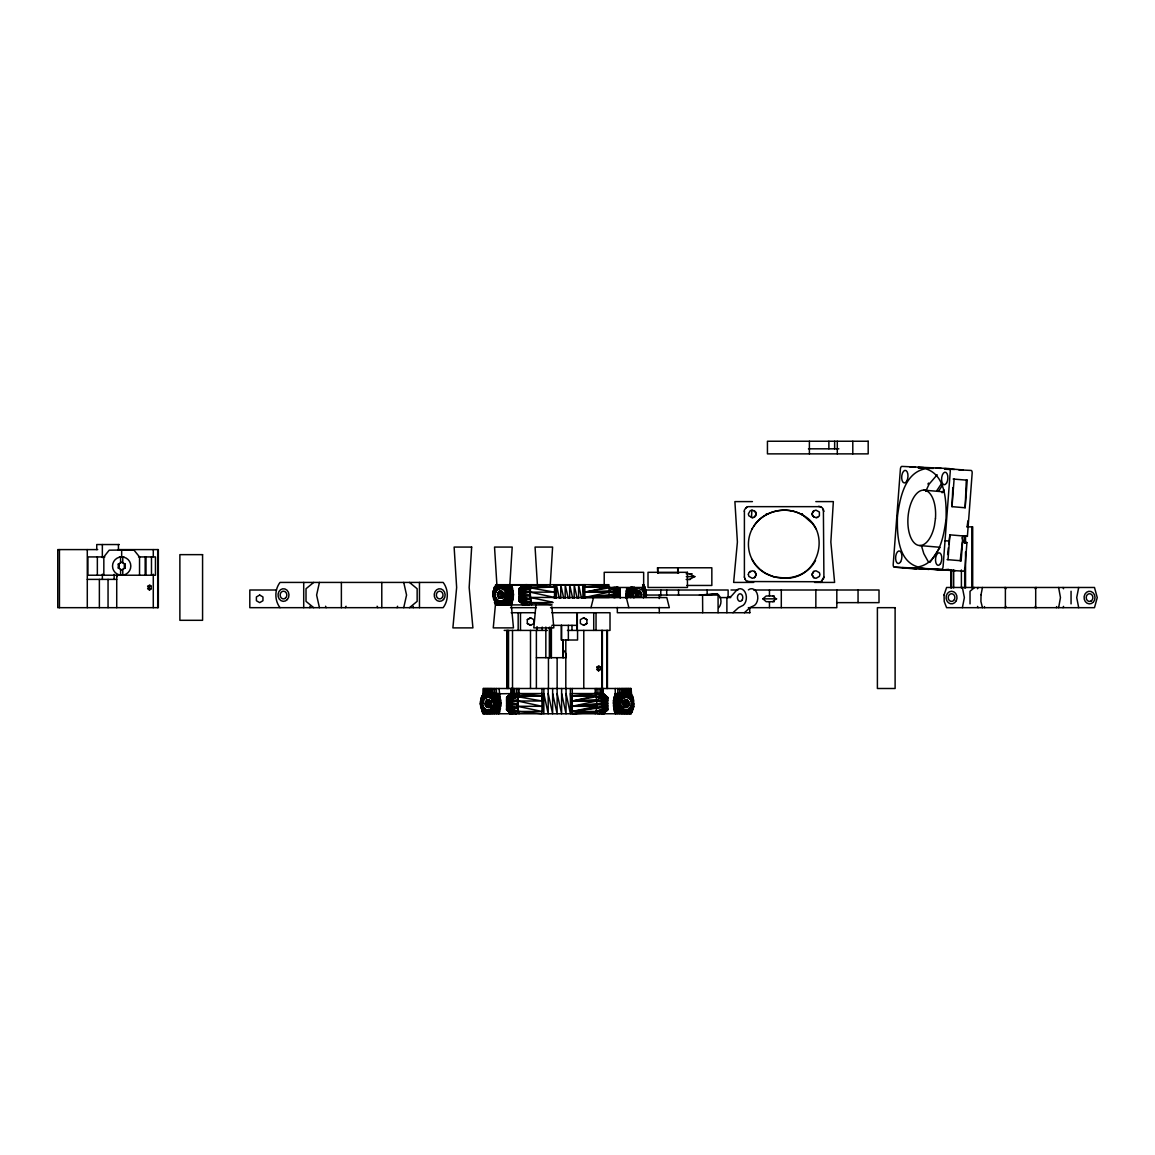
<?xml version="1.0" encoding="UTF-8"?>
<svg xmlns="http://www.w3.org/2000/svg" width="1155" height="1155" viewBox="0 0 1155 1155"><rect width="100%" height="100%" fill="white"/><g stroke="black" fill="none" stroke-linecap="round" stroke-linejoin="round"><path stroke-width="1.5" d="M822.432 580.532L820.541 582.423L823.905 577.067L823.385 509.283M484.234 713.761L484.263 708.116C479.152 703.222 486.63 693.231 491.987 699.194C497.098 704.088 489.619 714.079 484.263 708.116L482.559 712.635L483.382 706.802L481.13 708.694L482.848 705.286L480.509 704.795L480.812 699.699L483.165 693.549L483.165 688.495L631.078 688.495C631.496 694.4 634.225 715.292 622.256 708.116C616.366 702.384 626.66 692.293 630.861 700.493L632.218 695.671L631.078 693.549L615.269 693.549L613.449 700.695L613.911 709.56L615.269 713.761L622.256 708.116L617.81 713.761L623.397 709.127L621.26 713.761L624.711 709.748L623.816 713.761L626.126 709.964L625.952 713.761L627.54 709.748L627.916 713.761L628.854 709.127L629.157 713.761L629.995 708.116L631.684 712.635L630.861 706.802L633.113 708.694C634.976 705.46 632.074 686.315 631.41 702.023L633.445 699.699L631.597 703.655L633.734 704.795L631.41 705.286L633.113 708.694M496.78 604.902L496.809 599.272C491.712 594.363 499.191 584.372 504.547 590.335C509.644 595.229 502.165 605.22 496.809 599.272L495.105 603.776L495.943 597.958L493.69 599.849L495.394 596.428L493.055 595.937L493.185 592.154L495.726 584.704L608.945 584.704L609.176 597.438L584.834 597.438L609.176 592.154L584.834 592.154L608.425 587L584.834 587L607.761 584.704L608.425 586.812L620.192 591.649L614.648 587.678M630.024 688.495L629.995 699.194L628.652 688.495M642.555 587.52L644.144 594.796L643.407 597.958M536.382 657.686L565.806 657.686L565.676 653.499A7.175 7.175 0 0 0 563.236 650.106M643.624 584.704L643.407 591.649L644.779 586.812L643.624 584.704L642.57 584.704M517.859 688.495C519.274 696.97 515.491 705.402 519.043 713.761M528.875 604.902L519.158 599.272L531.242 603.776L528.875 604.902L519.158 600.268L525.684 604.902L519.158 600.903L523.778 604.902L519.158 601.12L519.158 588.487L523.98 584.704L519.158 588.704L524.875 584.704L519.158 589.339L526.781 584.704L519.158 590.335L530.405 584.704L529.755 594.796L531.589 604.902M596.399 688.495C595.07 696.97 598.723 705.474 595.215 713.761M480.509 704.795L482.66 703.655L480.812 699.699L482.848 702.023L482.025 695.671L483.382 700.493L483.627 688.495M493.055 595.937L495.206 594.796L493.358 590.855L495.394 593.165L494.571 586.812L495.943 591.649L496.188 584.704L496.809 590.335L498.152 584.704L497.935 589.339L499.956 584.704L499.263 588.704L501.876 584.704L500.678 588.487L504.158 584.704L502.093 588.704L507.247 584.704L503.407 589.339L511.636 584.95L527.214 584.704L525.684 584.704L519.158 589.339L522.161 587.996M572.274 688.495L572.274 713.761L595.879 711.639L607.631 706.802L596.745 707.596L607.631 705.286L596.861 704.795L596.745 707.596L572.274 711.451L595.865 711.451L572.274 713.761L570.397 693.549M953.164 479.036L967.226 480.191L965.147 507.767L952.009 506.655L952.803 487.67M965.147 507.767L966.287 480.148L967.226 480.191M487.41 688.495L487.41 693.549L485.389 698.183L485.605 688.495M748.339 574.468L748.859 576.432L752.295 578.323L755.038 577.24L756.28 574.439M498.974 688.495L500.952 703.655L498.974 713.761M511.521 584.704L513.499 594.796L511.521 604.902M633.936 597.958L633.388 596.428L625.996 597.756L626.804 587.707L634.802 590.335L638.672 588.487L642.541 590.335L641.877 587.52M509.788 585.715L512.199 547.066L494.528 547.066L496.939 585.715M550.199 585.715L552.595 547.066L535.068 547.066L537.465 585.715M751.443 517.498L751.891 510.236M541.969 688.495L541.969 713.761L518.378 711.451L517.628 701.013L541.969 701.013L518.176 696.768L506.612 700.493L517.859 693.549L506.612 699.194L514.235 693.549L514.235 688.495M551.152 604.57L530.939 602.607L530.174 592.154L554.515 592.154L530.723 587.924L519.158 591.649L530.405 584.704M756.164 574.901L754.287 577.818M812.081 513.556L813.38 511.044L815.95 510.135L819.386 512.026L819.386 515.809L817.928 517.209L815.95 517.714L812.86 516.155M812.081 574.165L813.438 571.624L815.95 570.743L819.386 572.635L819.92 574.526L819.386 576.432L815.95 578.323L813.394 577.428L812.081 574.988M820.57 581.745L747.242 581.528M948.024 559.655L949.886 534.837L967.399 536.339L972.164 473.102A2.613 1.299 -85.1 0 0 971.066 470.431L958.809 469.868M952.009 506.655L954.102 479.08M963.025 535.963L960.209 560.724L961.148 560.767L962.548 542.2L966.923 542.576L964.959 568.606A2.613 1.299 -85.1 0 1 963.472 571.162L902.373 567.668L929.154 569.415L919.019 567.524M480.422 703.655L480.624 701.013L482.66 703.655L480.422 703.655L483.165 713.761L631.078 713.761L633.619 706.297L631.41 705.286L633.445 707.596M492.968 594.796L493.185 592.154L495.206 594.796L492.968 594.796L495.726 604.902L552.133 604.902M646.381 594.796L646.165 597.438L643.956 596.428L646.295 595.937L644.144 594.796L645.992 590.855L644.779 586.812L643.956 593.165L645.992 590.855L646.381 594.796L644.144 594.796L646.15 591.952M535.934 605.047L533.812 627.887L553.837 627.887L551.888 606.808M495.726 601.538L493.257 627.887L513.47 627.887L511.319 605.047M491.987 708.116L498.267 713.761L499.523 712.476L491.987 708.116L496.433 713.761L490.861 709.127L492.997 713.761L489.547 709.748L490.427 713.761L488.117 709.964L488.305 713.761L486.703 709.748L486.327 713.761L485.389 709.127L485.1 713.761L484.263 708.116L483.165 713.761M504.547 599.272L510.813 604.902L512.069 603.617L504.547 599.272L508.98 604.902L503.407 600.268L505.544 604.902L502.093 600.903L502.988 604.902L500.678 601.12L500.851 604.902L499.263 600.903L498.888 604.902L497.935 600.268L497.646 604.902L496.809 599.272L495.726 604.902M506.612 706.802L517.498 707.596L517.628 701.013L541.969 706.297L517.628 706.297L517.758 708.694L506.612 706.802L518.378 711.639L506.612 708.116L510.524 711.494M519.158 597.958L530.058 598.752L530.174 592.154L554.515 597.438L530.174 597.438L530.304 599.849L519.158 597.958L530.925 602.794L519.158 599.272M947.634 554.559L948.371 547.817M948.746 544.438L949.886 534.837M630.558 587.101L634.802 590.335L633.388 593.165L633.388 596.428L630.543 597.611M309.858 607.674L310.06 606.245M530.058 598.752L519.158 596.428L529.755 594.796L519.158 594.796L530.159 591.952L530.723 587.924L554.515 587L531.589 584.704L530.925 586.812L519.158 591.649L530.939 587L554.515 587M517.498 707.596L506.612 705.286L517.209 703.655L506.612 703.655L517.613 700.811L518.176 696.768L541.969 695.844L519.043 693.549L518.378 695.671L506.612 700.493L518.378 695.844L541.969 695.844M967.211 525.929L967.933 520.818M626.92 713.761L627.54 709.748M981.043 594.941L980.913 601.524L982.457 607.674M744.398 577.312L744.398 511.116M489.316 688.495L489.316 693.549L486.703 697.548L487.41 693.549M497.935 589.339L498.888 584.704M485.389 698.183L486.327 688.495M744.354 511.405C743.199 508.965 750.562 504.851 745.798 507.94M823.905 577.067L823.4 579.16M643.956 593.165L645.125 587.924M631.41 702.023L632.565 696.768M1056.406 607.674L1056.666 606.548M497.343 594.796L499.003 591.461L500.678 590.956L502.338 591.461L504.013 594.796L502.338 598.131L499.003 598.131L497.343 594.796L504.071 594.796M484.782 703.655L486.457 700.32L489.792 700.32L491.467 703.655L489.792 706.99L488.117 707.51L486.457 706.99L484.782 703.655L491.525 703.655M634.831 596.731L641.559 596.731L641.559 592.876L640.346 591.461L635.308 590.956L638.672 590.956L635.784 592.876L635.784 596.731M629.461 703.655L627.786 706.99L626.126 707.51L624.451 706.99L622.79 703.655L624.451 700.32L627.786 700.32L629.461 703.655L622.718 703.655M483.627 693.549L484.263 699.194L485.605 693.549M590.985 607.674L593.511 597.583M493.214 591.952L494.225 587.924L495.394 593.165L494.513 587L493.214 591.952L495.206 594.796M480.653 700.811L481.678 696.768L482.848 702.023L481.953 695.844L480.653 700.811L482.66 703.655M633.619 706.297L632.29 711.451L630.861 706.802L632.218 711.639M494.571 602.794L495.943 597.958L494.513 602.607M482.025 711.639L483.382 706.802L481.953 711.451M755.399 511.665L752.295 510.135L750.317 510.64L748.325 513.917L748.859 515.809L752.295 517.714L754.287 517.209L756.28 513.917L755.702 511.954M748.325 574.526L748.859 572.635L752.295 570.743L754.85 571.653L756.178 574.078M756.178 514.365L755.745 515.809M982.457 587.476L981.028 594.738M1058.63 607.674L1060.463 597.583L1058.63 587.476M491.611 688.495L491.611 693.549L488.117 697.346L489.316 693.549M624.797 713.761L626.126 709.964M397.046 607.674L397.594 606.245M499.263 588.704L500.851 584.704M486.703 697.548L488.305 693.549L488.305 688.495M752.468 528.311C746.419 539.241 747.126 553.794 754.879 563.712M962.389 607.674L964.367 597.583L962.389 587.476M977.534 588.761L978.083 587.476M1063.004 607.674L1063.553 606.404M1078.698 587.476L1076.72 597.583L1078.698 607.674M925.747 491.337L929.053 484.205L937.167 474.777M802.046 514.018L801.772 514.567C831.643 529.033 820.324 576.937 787.753 578.15M345.316 607.674L346.067 606.245M494.701 688.495L494.701 693.549L489.547 697.548L491.611 693.549M753.666 526.478C763.296 510.669 785.833 505.587 801.772 514.567L802.35 514.018M622.487 713.761L624.711 709.748M755.384 516.141L754.287 517.209M500.678 588.487L502.988 584.704M488.117 697.346L490.427 693.549L490.427 688.495M319.43 582.423L316.614 595.056L319.43 607.674M403.73 607.674L406.56 595.056L403.73 582.423M815.502 560.464C802.942 584.401 763.888 583.723 752.078 559.424M752.078 529.033C761.26 511.102 785.963 504.879 802.97 515.245M936.734 490.745L941.498 483.613M938.697 490.962L942.596 485.114M942.09 492.795L944.039 489.864M930.035 562.341L939.809 547.715M802.148 514.018L800.877 514.018M633.59 700.811L631.597 703.655L633.835 703.655M619.701 713.761L623.397 709.127M512.936 693.577L499.076 693.794L490.861 698.183L494.701 693.549M585.354 584.704L554.198 584.95M1004.864 607.674L1005.947 606.404M1035.14 588.761L1036.223 587.476M502.093 588.704L505.544 584.704M489.547 697.548L492.997 693.549L492.997 688.495M493.358 598.752L495.394 596.428L493.185 597.438L493.185 592.154M480.812 707.596L482.848 705.286L480.624 706.297L480.624 701.013M813.957 510.64L811.965 513.917L813.957 517.209M813.957 571.249L811.965 574.526L813.957 577.818M749.48 572.043L750.331 571.249M732.963 612.727L738.521 607.674L743.242 605.278A8.879 6.28 -90 0 0 745.091 592.169A8.879 6.28 -90 0 0 735.663 591.302L731.173 596.355L726.885 597.583L726.885 612.727M744.383 612.727L749.942 607.674L754.677 605.278A8.879 6.28 90 0 0 756.973 593.136A8.879 6.28 90 0 0 748.382 589.887M615.976 713.761L622.256 708.116L614.734 712.476L621.39 706.802L613.911 709.56L620.841 705.286L613.449 706.615L620.654 703.655L613.363 702.298L620.841 702.023L613.652 699.41L621.39 700.493L614.243 696.566L622.256 699.194L615.167 693.794L623.397 698.183L619.556 693.549L619.556 688.495M595.879 711.639L607.631 708.116L599.243 713.761L607.631 709.127L601.928 713.761L607.631 709.748L603.026 713.761L607.631 709.964L607.631 697.346L603.026 693.549L572.274 693.549M774.283 601.683L766.184 601.683L762.906 598.839L766.184 595.994L774.283 595.994M772.738 601.683L776.016 598.839L772.738 595.994M151.175 588.732L149.674 590.003L148.172 588.732L148.172 586.22L149.674 584.95L151.175 586.22L151.175 588.732L147.595 588.732M600.268 669.553L598.766 670.824L597.265 669.553L597.265 667.027L598.766 665.771L600.268 667.027L600.268 669.553L596.687 669.553M503.407 589.339L508.98 584.704L511.636 584.95L504.547 590.335L512.546 587.707L505.414 591.649L513.138 590.552L505.962 593.165L513.426 593.453L506.15 594.796L513.354 597.756L505.962 596.428L512.878 600.701L505.414 597.958L512.069 603.617M490.861 698.183L496.433 693.549L499.076 693.794L491.987 699.194L500 696.566L492.853 700.493L500.591 699.41L493.402 702.023L500.88 702.298L493.589 703.655L500.794 706.615L493.402 705.286L500.332 709.56L492.853 706.802L499.523 712.476M511.448 688.495L511.42 693.549L506.612 697.548L512.329 693.549L512.329 688.495M607.631 709.964L602.592 713.761M522.046 586.697L519.158 588.704L523.778 584.704M516.314 713.761L506.612 708.116L518.682 712.635L516.314 713.761L506.612 709.127L513.123 713.761L506.612 709.748L511.232 713.761L506.612 709.964L506.612 697.346L511.665 693.549L511.665 688.495M602.794 713.761L607.631 709.748M313.712 582.423L306.017 588.732L306.017 601.365L313.712 607.674M409.462 607.674L417.143 601.365L417.143 588.732L409.462 582.423M543.861 688.495L543.861 713.761L541.969 693.549L511.232 693.549L506.612 697.346L511.448 693.549M974.647 587.476L970.027 591.259L970.027 603.892M523.778 585.628L519.158 589.339L521.815 587.866M601.87 713.761L607.631 709.127L601.12 713.761M519.158 588.704L524.211 584.704M614.388 711.235L621.39 706.802M514.235 693.549L506.612 698.183L513.123 693.549L513.123 688.495M519.158 590.335L528.875 584.704M506.612 699.194L516.314 693.549L516.314 688.495M504.547 590.335L512.069 585.975M527.315 619.672L530.593 617.781L533.87 619.672L533.87 623.469L530.593 625.36L527.315 623.469L527.315 619.672L530.593 617.781M583.622 625.36L586.899 623.469L586.899 619.672L583.622 617.781L580.344 619.672L580.344 623.469L583.622 625.36L586.899 623.469M491.987 699.194L499.523 694.834M118.272 564.102L121.679 562.153L125.072 564.102L125.072 568.029L121.679 569.993L118.272 568.029L118.272 564.102L119.037 564.102L119.037 568.029L118.272 568.029M689.506 579.464L694.502 576.619L689.506 573.775M530.159 591.952L519.158 593.165L530.723 587.924M517.613 700.811L506.612 702.023L518.176 696.768M613.709 708.232L620.841 705.286M625.996 597.756L633.214 594.796L625.923 593.453L633.388 593.165L626.212 590.552L633.936 591.649L626.804 587.707M595.561 712.635L607.631 708.116L597.929 713.761L595.561 712.635L572.274 713.761M505.414 591.649L512.878 588.891M492.853 700.493L500.332 697.75M752.439 517.671L753.219 517.469M816.426 517.584L817.422 517.339M625.938 596.399L633.214 594.796L625.851 594.796M607.631 706.802L572.274 711.451L596.615 706.297L572.274 706.297L596.615 701.013L572.274 701.013L595.865 695.844L572.274 695.844L595.215 693.549L595.879 695.671L607.631 700.493L597.929 693.549L597.929 688.495M613.377 705.243L620.654 703.655L613.305 703.655M519.158 593.165L530.058 590.855M613.969 597.756L620.192 596.428L609.595 594.796L584.834 597.438L609.407 595.937L620.192 596.428M506.612 702.023L517.498 699.699M514.596 713.27L509.788 713.761L512.907 713.097M747.92 506.655L820.324 506.655M509.788 713.761L512.921 713.155M819.545 581.947L818.592 582.106M505.962 593.165L513.354 591.836M609.595 594.796L620.192 594.796L609.19 591.952L584.834 592.154L608.627 587.924L620.192 591.649L613.161 587.303M493.402 702.023L500.794 700.695M596.861 704.795L572.274 706.297L597.048 703.655L607.631 703.655L596.644 700.811L572.274 701.013L596.081 696.768L607.631 700.493L596.399 693.549M699.439 595.056L717.212 593.699A8.865 7.58 -90 0 1 718.771 607.631M707.336 595.056L717.212 593.699M119.297 557.244A9.139 9.139 0 0 1 130.515 568.419A9.139 9.139 0 0 1 115.211 572.548A9.139 9.139 0 0 1 119.297 557.244L124.033 557.23M124.061 574.901L119.326 574.901M504.316 595.865L497.791 596.731L504.518 596.731M635.033 593.728L641.559 592.876L634.831 592.876M491.77 704.723L485.23 705.575L491.972 705.575M622.473 702.587L629.013 701.72L622.285 701.72M504.23 597.611L499.003 598.131L502.382 598.131M635.12 591.995L640.346 591.461L635.293 591.461M522.334 604.902L525.539 604.585M491.684 706.456L486.457 706.99L491.51 706.99M622.574 700.84L627.786 700.32L624.422 700.32M918.442 468.049L933.471 468.41M948.645 569.357L941.744 569.993L928.606 568.866L955.402 570.613M787.234 578.179L774.918 577.154M584.834 592.154L609.306 590.855L620.192 593.165L608.627 587.924M572.274 701.013L596.745 699.699L607.631 702.023L596.081 696.768M519.158 596.428L529.943 595.937M506.612 705.286L517.382 704.795M488.117 707.51L491.496 707.38M584.834 587L608.425 586.812M572.274 695.844L595.879 695.671M808.457 448.819L838.848 448.819M752.425 501.602L734.898 501.602L737.395 542.013L733.642 582.423L753.681 582.423M815.82 501.602L833.347 501.602L830.849 542.013L834.603 582.423L814.578 582.423M790.843 510.741L793.326 510.741M766.198 514.018L767.526 514.018M966.677 526.868L972.698 526.868L972.698 587.924M119.283 544.539L96.746 544.539L96.746 549.592M97.713 549.592L57.75 549.592L57.75 607.674L158.336 607.674L158.336 549.592L117.824 549.592M104.831 556.927L87.896 556.927L87.896 575.219L155.463 575.219L155.463 556.927L138.528 556.927M125.072 564.102L124.321 564.102L124.321 568.029L125.072 568.029M678.938 572.822L657.773 572.822L657.773 567.784M686.171 573.775L692.119 573.775M686.301 576.619L695.122 576.619M87.289 579.391L116.727 579.391M686.171 579.464L690.315 579.464M686.936 585.455L711.841 585.455L711.841 567.784L657.44 567.784L657.816 573.356M147.595 586.22L151.175 586.22M608.699 587.476L643.653 587.476L643.653 572.317L604.209 572.317L604.209 585.787M276.435 590.003L249.812 590.003L249.812 607.674L443.159 607.674C448.689 600.398 448.689 589.714 443.159 582.423L280.015 582.423C274.486 589.714 274.486 600.398 280.015 607.674M644.938 590.003L728.126 590.003L728.126 597.077M730.985 590.003L737.973 590.003M753.71 590.003L879.013 590.003L879.013 602.636L836.595 602.636M502.382 591.461L499.003 591.461L502.497 591.822M504.518 592.876L497.791 592.876L504.316 593.728M513.499 594.796L506.15 594.796L513.426 596.399M635.279 594.796L642.007 594.796M646.468 595.056L718.078 595.056L718.078 612.727M553.057 597.583L666.81 597.583L669.337 607.674L550.531 607.674M719.753 597.583L730.74 597.583M762.906 598.839L776.694 598.839M530.939 602.607L552.841 602.607M510.553 607.674L536.411 607.674M748.325 607.674L836.812 607.674L836.812 590.003M511.189 612.727L535.256 612.727M551.873 612.727L610.013 612.727L610.013 630.413L567.466 630.413M749.913 612.727L617.333 612.727L617.333 607.429M551.873 625.36L577.038 625.36M504.201 630.413L547.355 630.413M596.687 667.027L600.268 667.027M498.974 693.549L483.165 693.549L483.382 700.493M489.821 700.32L486.457 700.32L491.684 700.84M491.972 701.72L485.23 701.72L491.77 702.587M500.952 703.655L493.589 703.655L500.866 705.243M623.96 705.575L629.013 705.575L622.473 704.723M622.747 706.99L627.786 706.99L622.574 706.456M518.378 711.451L541.969 711.451L517.628 706.297M915.092 467.183L909.967 466.952L913.244 467.226M918.499 467.342L923.625 467.573M936.214 468.15L941.325 468.381M944.747 468.54L962.996 469.897L959.588 469.739M929.919 468.381L918.167 467.645M954.463 469.507L944.415 468.843M944.79 469.233L950.045 469.464M967.399 536.339L962.462 535.992M966.923 542.576L963.617 542.417L961.884 537.681M894.302 567.134L941.585 569.3A2.613 1.299 -85.1 0 0 943.072 566.744L950.276 471.24A2.613 1.299 -85.1 0 0 949.193 468.569L901.896 466.403A2.613 1.299 -85.1 0 0 900.409 468.959L893.205 564.463A2.613 1.299 -85.1 0 0 894.302 567.134L916.175 568.996A2.613 1.299 -85.1 0 1 915.843 568.881M923.827 490.153L944.025 491.871M944.732 540.699L949.107 541.074M919.654 545.55L939.852 547.268M947.086 559.612L961.148 560.767M599.662 713.27L604.455 713.761M635.033 595.865L641.559 596.731M597.048 703.655L607.631 705.286M625.996 591.836L633.388 593.165M613.449 700.695L620.841 702.023M912.652 567.668L916.031 568.303M744.354 577.067L745.899 580.633L749.653 582.106M818.592 506.338L820.83 506.843M530.174 597.438L552.783 602.231M773.807 576.879L765.274 573.212L760.004 569.429M609.306 590.855L620.192 594.796M596.745 699.699L607.631 703.655M626.472 588.891L633.936 591.649M613.911 697.75L621.39 700.493M505.962 596.428L513.094 599.373M493.402 705.286L500.548 708.232M820.555 506.699L822.346 507.825L823.905 511.405M523.98 604.902L519.158 600.268L527.546 604.902M506.612 709.127L512.329 713.761L506.612 709.748L511.448 713.761L506.612 709.127L515 713.761M630.298 587.722L634.802 590.335M583.622 617.781L586.899 619.672M527.315 623.469L530.593 625.36M614.734 694.834L622.256 699.194M614.648 587.115L620.192 590.335L616.279 586.957M597.929 693.549L607.631 699.194L601.12 693.549L601.12 688.495M803.201 515.433L812.687 523.677L816.166 529.033M505.414 597.958L512.416 602.376M492.853 706.802L499.87 711.235M524.009 604.902L519.158 600.903L524.933 604.902M604.744 695.555L601.87 693.549L601.741 630.413M617.579 587.476L620.192 589.339L617.665 587.014M601.12 693.549L607.631 698.183L602.592 693.549L602.592 688.495M616.38 587.52L620.192 590.335M607.631 699.194L600.008 693.549L600.008 688.495M619.556 693.549L624.711 697.548L622.646 693.549L622.646 688.495M607.631 697.346L602.823 693.549L602.823 688.495M519.158 600.903L524.211 604.902M602.592 693.549L607.631 697.548L603.026 693.549L603.026 688.495M506.612 709.748L511.665 713.761M617.896 587.476L620.192 589.339M519.158 600.268L523.735 603.978M633.705 587.476L635.943 589.339L631.828 587.144L635.943 589.339L634.023 587.014M759.586 568.967L755.558 564.766M754.287 571.249L756.28 574.526M754.287 510.64L756.28 513.917M622.646 693.549L626.126 697.346L624.927 688.495M624.711 697.548L621.26 693.549L621.26 688.495M1035.14 606.404L1036.223 607.674M1004.864 587.476L1005.947 588.761M503.407 600.268L507.103 604.902M490.861 709.127L494.557 713.761M812.456 515.751L812.081 514.365M624.927 693.549L627.54 697.548L626.847 688.495M626.126 697.346L623.816 693.549L623.816 688.495M502.093 600.903L504.316 604.902M489.547 709.748L491.77 713.761M928.259 561.677L923.812 553.649L921.603 546.257M377.108 606.245L377.844 607.674M626.847 693.549L628.854 698.183L628.652 693.549M1063.004 587.476L1063.553 588.761M977.534 606.404L978.083 607.674M627.54 697.548L625.952 693.549L625.952 688.495M325.58 606.245L326.129 607.674M500.678 601.12L502.006 604.902M488.117 709.964L489.446 713.761M626.342 597.583L628.869 607.674M984.421 606.548L984.681 607.674M572.663 598.175L569.675 584.704L569.675 598.175M568.173 598.175L565.185 584.704L565.185 598.175M557.129 693.549L561.619 713.761L561.619 688.495M552.639 693.549L557.129 713.761L557.129 657.686M577.125 598.175L574.165 584.704L574.165 598.175M563.712 598.175L560.753 584.704L560.753 598.175M561.619 693.549L566.051 713.761L566.051 688.495M548.192 693.549L552.639 713.761L552.639 688.495M581.499 598.175L578.597 584.704L578.597 598.175M559.309 598.175L556.407 584.704L556.407 598.175M566.051 693.549L570.397 713.761L570.397 688.495M543.861 693.549L548.192 713.761L548.192 688.495M628.854 698.183L627.916 688.495M631.078 713.761L629.995 708.116L630.024 713.761M499.263 600.903L499.884 604.902M486.703 709.748L487.323 713.761M413.115 606.245L413.317 607.674M642.786 586.437L643.407 591.649L643.162 584.704M630.024 693.549L630.861 700.493L630.616 688.495M584.199 598.175L582.943 584.704L582.943 598.175M555.786 598.175L554.515 584.704L554.515 598.175M495.726 584.704L495.943 591.649M496.78 584.704L496.809 590.335M484.263 699.194L484.234 688.495M1071.06 591.259L1071.06 603.892M1035.703 587.476L1035.703 607.674M1005.384 587.476L1005.384 607.674M971.831 526.868L971.831 587.924M965.537 535.848L965.537 543.023M965.537 552.003L965.537 587.924M964.67 535.848L964.67 543.023M964.67 568.173L964.67 587.924M961.393 569.964L961.393 587.924M953.683 569.964L953.683 587.924M951.619 569.964L951.619 587.924M950.753 569.964L950.753 587.924M858.05 590.003L858.05 602.636M852.794 441.239L852.794 453.872M837.288 441.239L837.288 453.872M834.646 441.239L834.646 448.819M828.871 441.239L828.871 448.819M815.849 590.003L815.849 607.674M809.395 441.239L809.395 453.872M781.3 590.003L781.3 607.674M769.461 590.003L769.461 595.994M769.461 601.683L769.461 607.674M749.739 607.674L749.739 612.727M707.149 590.003L707.149 593.54M702.572 595.056L702.688 612.727M678.534 590.003L678.534 595.301M678.057 567.784L678.057 572.894M677.711 567.784L677.711 572.822M666.695 590.003L666.695 594.969M660.776 590.003L660.776 595.994M659.288 595.056L659.288 598.593M659.288 607.429L659.288 612.727M620.192 588.487L620.192 598.131M617.81 688.495L617.81 693.549L623.397 698.183L615.269 693.549L615.269 688.495M607.429 630.413L607.429 688.495M606.808 630.413L606.808 688.495M602.361 630.413L602.361 688.495M598.362 667.373L598.362 670.896M596.038 612.727L596.038 630.413M595.215 688.495L595.215 693.549M593.728 612.727L593.728 630.413M584.834 584.704L584.834 598.175M583.78 630.413L583.78 688.495M577.558 630.413L577.558 640.014L561.33 640.014L561.33 625.36M577.312 612.727L577.312 630.413M577.038 612.727L577.038 630.413M571.985 625.36L571.985 630.413M568.361 625.36L568.361 640.014M565.806 640.014L565.806 688.495M563.236 640.014L563.236 657.686M562.976 640.014L562.976 657.686M561.59 625.36L561.59 640.014M551.397 627.151L551.397 657.686M551.036 627.151L551.036 657.686M549.376 627.151L549.376 657.686M548.452 657.686L548.452 688.495M545.839 627.05L545.839 657.686M542.229 627.05L542.229 630.413M537.176 627.05L537.176 630.413M536.902 627.05L536.902 630.413M536.382 630.413L536.382 688.495M530.491 630.413L530.491 688.495M520.486 612.727L520.486 630.413M519.043 688.495L519.043 693.549M518.176 612.727L518.176 630.413M512.517 630.413L512.517 688.495M511.232 688.495L511.232 693.549M508.532 630.413L508.532 688.495M507.449 630.413L507.449 688.495M506.843 630.413L506.843 688.495M496.433 688.495L496.433 693.549M419.467 582.423L419.467 607.674M381.785 582.423L381.785 607.674M341.375 582.423L341.375 607.674M303.707 582.423L303.707 607.674M157.715 549.592L157.715 607.674M153.283 549.592L153.283 556.638M153.283 574.237L153.283 607.674M151.478 556.927L151.478 575.219M149.269 586.552L149.269 590.075M146.006 556.927L146.006 575.219M145.169 556.927L145.169 575.219M139.538 575.219L139.538 556.927L133.807 549.91L109.205 550.17L103.835 556.927L103.835 575.219M124.827 564.102L124.827 568.029M122.777 557.071L122.777 562.774M122.777 569.357L122.777 575.075M121.665 550.04L121.665 556.927M120.582 557.071L120.582 562.774M120.582 569.357L120.582 575.075M118.777 564.102L118.777 568.029M118.445 544.539L118.445 549.592M116.727 574.396L116.727 607.674M114.143 574.338L114.143 579.391M108.05 579.391L108.05 607.674M102.362 544.539L102.333 557.634M102.362 574.165L102.362 579.391M99.373 579.391L99.373 607.674M97.352 556.927L97.352 575.219M87.289 549.592L87.289 607.674M59.439 549.592L59.439 607.674M116.973 574.771A7.175 7.175 0 0 1 116.727 576.865M565.863 654.192A7.175 7.175 0 0 1 565.806 657.686M744.946 579.29A1.516 1.516 -35.1 0 1 744.73 578.9M923.437 468.338A2.613 1.299 -85.1 0 1 923.769 468.266M915.323 568.188A2.613 1.299 -85.1 0 1 915.15 567.639M928.577 483.064A6.309 3.119 -85.1 0 1 927.855 484.032M897.421 516.733C897.031 534.216 897.666 561.142 918.037 566.961C939.029 563.062 943.736 536.786 946.061 518.97C946.465 501.487 945.815 474.561 925.444 468.742C904.452 472.64 899.745 498.917 897.421 516.733M471.659 547.066L469.161 587.476L472.915 627.887L452.89 627.887L456.644 587.476L454.132 547.066L471.659 547.066M944.054 594.941L944.227 601.524L946.595 607.674L1094.492 607.674L1097.25 597.583L1094.492 587.476L946.595 587.476L944.054 594.941M935.463 518.48L934.453 525.626A27.778 13.73 -85.1 0 1 911.324 538.663A27.778 13.73 -85.1 0 1 917.835 492.478A27.778 13.73 -85.1 0 1 935.463 518.48M259.673 595.056L256.396 596.947L256.396 600.73L259.673 602.636L262.95 600.73L262.95 596.947L259.673 595.056M868.185 441.239L767.44 441.239L767.44 453.872L868.185 453.872L868.185 441.239M202.573 554.645L179.877 554.645L179.877 620.307L202.573 620.307L202.573 554.645M687.442 572.317L648.013 572.317L648.013 587.476L687.442 587.476L687.442 572.317M895.111 607.674L877.396 607.674L877.396 688.495L895.111 688.495L895.111 607.674M607.631 698.183L601.87 693.549L607.631 698.183M607.631 697.548L602.794 693.549L607.631 697.548M287.364 599.517A6.309 5.472 -90 0 0 284.91 588.949A6.309 5.472 -90 0 0 278.211 596.687A6.309 5.472 -90 0 0 287.364 599.517M285.17 598.391A3.855 3.335 -90 0 0 285.17 591.721A3.855 3.335 -90 0 0 280.16 595.056A3.855 3.335 -90 0 0 285.17 598.391M443.534 599.517A6.309 5.472 -90 0 0 441.094 588.949A6.309 5.472 -90 0 0 434.396 596.687A6.309 5.472 -90 0 0 443.534 599.517M442.567 596.976A3.855 3.335 -90 0 0 439.68 591.201A3.855 3.335 -90 0 0 436.792 596.976A3.855 3.335 -90 0 0 442.567 596.976M742.001 600.254A3.783 2.685 -90 0 0 740.788 593.915A3.783 2.685 -90 0 0 737.511 598.564A3.783 2.685 -90 0 0 742.001 600.254M946.595 483.021A6.309 3.119 -85.1 0 0 946.003 472.438A6.309 3.119 -85.1 0 0 941.599 479.96A6.309 3.119 -85.1 0 0 946.595 483.021M906.704 481.202A6.309 3.119 -85.1 0 0 906.098 470.605A6.309 3.119 -85.1 0 0 901.694 478.141A6.309 3.119 -85.1 0 0 906.704 481.202M900.626 561.778A6.309 3.119 -85.1 0 0 900.019 551.18A6.309 3.119 -85.1 0 0 895.616 558.717A6.309 3.119 -85.1 0 0 900.626 561.778M940.517 563.611A6.309 3.119 -85.1 0 0 939.925 553.014A6.309 3.119 -85.1 0 0 935.521 560.55A6.309 3.119 -85.1 0 0 940.517 563.611M956.282 600.73A6.309 5.472 -90 0 0 951.547 591.259A6.309 5.472 -90 0 0 946.811 600.73A6.309 5.472 -90 0 0 956.282 600.73M1093.41 602.044A6.309 5.472 -90 0 0 1090.955 591.476A6.309 5.472 -90 0 0 1084.256 599.214A6.309 5.472 -90 0 0 1093.41 602.044M1091.215 600.918A3.855 3.335 -90 0 0 1091.215 594.248A3.855 3.335 -90 0 0 1086.205 597.583A3.855 3.335 -90 0 0 1091.215 600.918M954.434 599.503A3.855 3.335 -90 0 0 951.547 593.728A3.855 3.335 -90 0 0 948.659 599.503A3.855 3.335 -90 0 0 954.434 599.503"/></g></svg>
